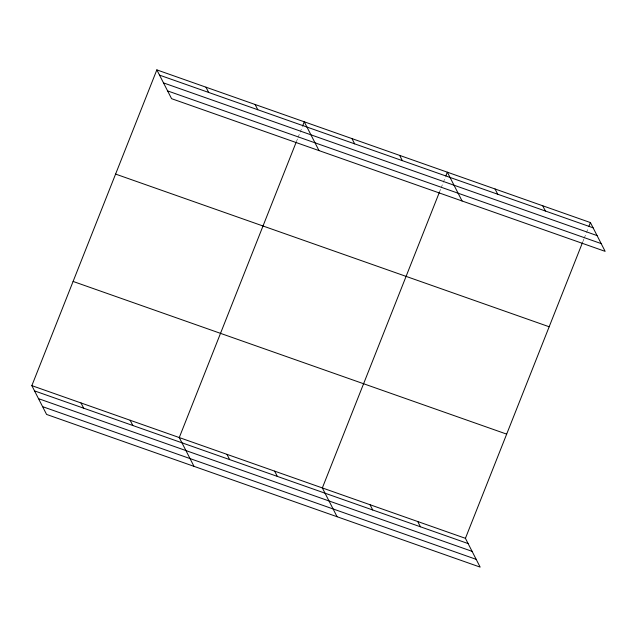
<?xml version="1.0" encoding="UTF-8"?>
<svg xmlns="http://www.w3.org/2000/svg" width="637" height="637" viewBox="0 0 637 637"><rect width="100%" height="100%" fill="white"/><g stroke="black" fill="none" stroke-linecap="round" stroke-linejoin="round"><path stroke-width="0.48" stroke-dasharray="3.19 2.39" d="M296.301 141.908L297.75 138.253M298.108 137.337L302.448 126.365M439.379 192.294L440.828 188.632M441.186 187.724L442.994 183.153M443.36 182.238L445.526 176.752M582.815 241.757L583.906 239.018M584.264 238.103L586.072 233.532M586.438 232.624L588.246 228.054"/><path stroke-width="0.96" d="M31.85 385.64L465.424 538.321L480.155 567.113L46.581 414.432L31.85 385.64L156.845 69.887L590.419 222.568L605.15 251.36L171.576 98.679L156.845 69.887M295.934 142.823L179.268 437.555L193.998 466.348M302.814 125.457L304.255 121.794L318.994 150.587M439.379 192.294L322.346 487.934L337.077 516.726M445.892 175.836L447.341 172.181L462.072 200.974M465.424 538.321L582.457 242.673M588.97 226.223L590.419 222.568M159.529 75.142L593.103 227.815M163.51 82.906L597.076 235.586M167.603 90.908L601.177 243.589M115.6 174.084L549.166 326.765M73.096 281.443L506.67 434.123M34.541 390.895L468.107 543.576M38.515 398.658L472.081 551.339M42.607 406.661L476.181 559.342M542.724 205.775L545.407 211.022M495.029 188.974L497.72 194.229M399.646 155.388L402.329 160.643M351.95 138.595L354.642 143.843M255.118 104.492L257.81 109.747M205.982 87.189L208.673 92.445M417.729 521.528L420.42 526.775M370.033 504.735L372.725 509.982M274.651 471.141L277.334 476.396M226.955 454.348L229.646 459.596M130.123 420.245L132.815 425.5M80.987 402.942L83.678 408.198"/></g></svg>
